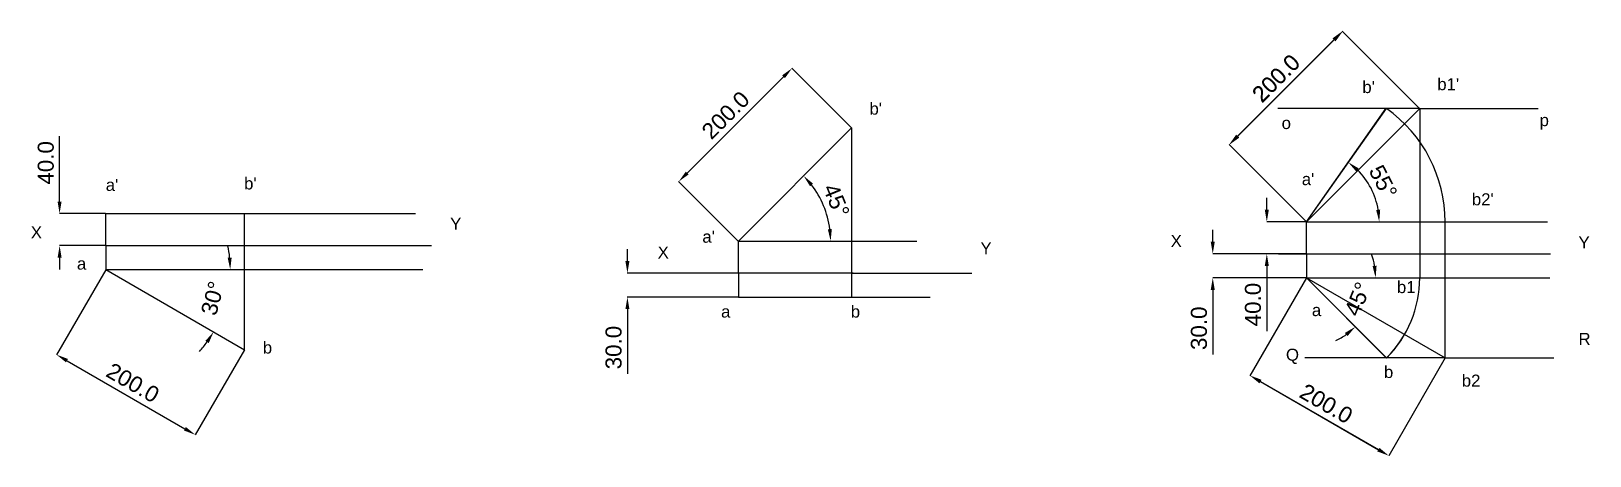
# Model space of a CAD drawing. Header units: millimetres. Extents: x -1077 to 869, y -67 to 464.
import ezdxf

# ---------------------------------------------------------------- set-up
doc = ezdxf.new("R2010")
doc.units = ezdxf.units.MM
doc.header["$MEASUREMENT"] = 0
doc.styles.get("Standard").update_dxf_attribs({"font": 'arial.ttf'})
doc.dimstyles.get("Standard").update_dxf_attribs({"dimtxt": 20, "dimasz": 15, "dimexe": 0.18, "dimexo": 0.0625, "dimgap": 7, "dimtad": 1, "dimdec": 1, "dimzin": 0, "dimdsep": 46, "dimtxsty": 'Standard', "dimcen": 0.09, "dimadec": 0, "dimazin": 0, "dimtfac": 1, "dimtdec": 1, "dimtofl": 0, "dimtmove": 0, "dimatfit": 3, "dimfxl": 1, "dimtolj": 1, "dimtzin": 0, "dimarcsym": 0})

# ---------------------------------------------------------------- blocks, each defined once
blk = doc.blocks.new('*D7')
at = {"color": 0, "lineweight": -2, "transparency": 16777216}
for p, q in [((-1041.7, 251), (-1041.7, 332.7)), ((-984.2, 236), (-1041.9, 236)), ((-984.2, 196), (-1041.9, 196)), ((-1041.7, 181), (-1041.7, 166))]:
    blk.add_line(p, q, dxfattribs=at)
at = {"color": 0, "transparency": 16777216}
for points in [[(-1044.2, 251), (-1039.2, 251), (-1041.7, 236)], [(-1044.2, 181), (-1039.2, 181), (-1041.7, 196)]]:
    blk.add_solid(points, dxfattribs=at)
at = {"layer": 'Defpoints', "color": 0, "transparency": 16777216}
for p in [(-1041.7, 236), (-984.1, 236), (-984.1, 196)]:
    blk.add_point(p, dxfattribs=at)
at = {"color": 0, "transparency": 16777216, "insert": (-1058.9, 299.3), "char_height": 20, "attachment_point": 5, "rotation": 90}
blk.add_mtext('\\A1;40.0', dxfattribs=at)
blk = doc.blocks.new('*D8')
at = {"color": 0, "lineweight": -2, "transparency": 16777216}
for start, end in [(5.5284, 11.0568), (318.9432, 324.4716)]:
    blk.add_arc((-984.1, 166), 155.5, start, end, dxfattribs=at)
at = {"color": 0, "transparency": 16777216}
for points in [[(-826.8, 181.1), (-831.8, 180.8), (-828.6, 166)], [(-859.6, 77), (-855.4, 74.3), (-849.4, 88.2)]]:
    blk.add_solid(points, dxfattribs=at)
at = {"layer": 'Defpoints', "color": 0, "transparency": 16777216}
for p in [(-984.1, 166), (-984.1, 166), (-588.2, 166), (-837.9, 112.8), (-810.9, 66)]:
    blk.add_point(p, dxfattribs=at)
at = {"color": 0, "transparency": 16777216, "insert": (-850.5, 130.2), "char_height": 20, "attachment_point": 5, "rotation": 75}
blk.add_mtext('\\A1;30°', dxfattribs=at)
blk = doc.blocks.new('*D15')
at = {"color": 0, "lineweight": -2, "transparency": 16777216}
for p, q in [((-984.1, 165.9), (-1045.5, 59.6)), ((-810.9, 65.9), (-872.3, -40.4)), ((-1032.4, 52.2), (-885.2, -32.8))]:
    blk.add_line(p, q, dxfattribs=at)
at = {"color": 0, "transparency": 16777216}
for points in [[(-1031.2, 54.4), (-1033.7, 50.1), (-1045.4, 59.7)], [(-884, -30.6), (-886.5, -34.9), (-872.2, -40.3)]]:
    blk.add_solid(points, dxfattribs=at)
at = {"layer": 'Defpoints', "color": 0, "transparency": 16777216}
for p in [(-984.1, 166), (-810.9, 66), (-872.2, -40.3)]:
    blk.add_point(p, dxfattribs=at)
at = {"color": 0, "transparency": 16777216, "insert": (-950.2, 24.6), "char_height": 20, "attachment_point": 5, "rotation": 330}
blk.add_mtext('\\A1;200.0', dxfattribs=at)
blk = doc.blocks.new('*D29')
at = {"color": 0, "lineweight": -2, "transparency": 16777216}
blk.add_arc((515.5, 225.7), 90.8, 9.474, 45.5388, dxfattribs=at)
at = {"color": 0, "transparency": 16777216}
for points in [[(577.5, 288.6), (580.7, 292.4), (567.5, 300.1)], [(607.5, 240.8), (602.5, 240.4), (606.3, 225.7)]]:
    blk.add_solid(points, dxfattribs=at)
at = {"layer": 'Defpoints', "color": 0, "transparency": 16777216}
for p in [(614.8, 367.6), (601.7, 254.3), (515.5, 225.7), (515.5, 225.7), (816.5, 225.7)]:
    blk.add_point(p, dxfattribs=at)
at = {"color": 0, "transparency": 16777216, "insert": (611.2, 275.6), "char_height": 20, "attachment_point": 5, "rotation": 297.5064}
blk.add_mtext('\\A1;55°', dxfattribs=at)
blk = doc.blocks.new('*D30')
at = {"color": 0, "lineweight": -2, "transparency": 16777216}
for start, end in [(9.9609, 19.9217), (295.0783, 305.0391)]:
    blk.add_arc((515.5, 155.7), 86.4, start, end, dxfattribs=at)
at = {"color": 0, "transparency": 16777216}
for points in [[(603, 170.8), (598, 170.4), (601.8, 155.7)], [(563.4, 86.9), (566.7, 83), (576.5, 94.6)]]:
    blk.add_solid(points, dxfattribs=at)
at = {"layer": 'Defpoints', "color": 0, "transparency": 16777216}
for p in [(515.5, 155.7), (515.5, 155.7), (819.5, 155.7), (590.3, 112.5), (615.5, 55.7)]:
    blk.add_point(p, dxfattribs=at)
at = {"color": 0, "transparency": 16777216, "insert": (579.4, 129.2), "char_height": 20, "attachment_point": 5, "rotation": 67.5}
blk.add_mtext('\\A1;45°', dxfattribs=at)
blk = doc.blocks.new('*D31')
at = {"color": 0, "lineweight": -2, "transparency": 16777216}
for p, q in [((465.9, 240.7), (465.9, 255.7)), ((515.4, 225.7), (465.8, 225.7)), ((515.4, 185.7), (465.8, 185.7)), ((465.9, 170.7), (465.9, 89))]:
    blk.add_line(p, q, dxfattribs=at)
at = {"color": 0, "transparency": 16777216}
for points in [[(463.4, 240.7), (468.4, 240.7), (465.9, 225.7)], [(463.4, 170.7), (468.4, 170.7), (465.9, 185.7)]]:
    blk.add_solid(points, dxfattribs=at)
at = {"layer": 'Defpoints', "color": 0, "transparency": 16777216}
for p in [(515.5, 225.7), (465.9, 185.7), (515.5, 185.7)]:
    blk.add_point(p, dxfattribs=at)
at = {"color": 0, "transparency": 16777216, "insert": (448.7, 122.3), "char_height": 20, "attachment_point": 5, "rotation": 90}
blk.add_mtext('\\A1;40.0', dxfattribs=at)
blk = doc.blocks.new('*D26')
at = {"color": 0, "lineweight": -2, "transparency": 16777216}
for p, q in [((465.9, 240.7), (465.9, 255.7)), ((515.4, 225.7), (465.8, 225.7)), ((515.4, 185.7), (465.8, 185.7)), ((465.9, 170.7), (465.9, 89))]:
    blk.add_line(p, q, dxfattribs=at)
at = {"color": 0, "transparency": 16777216}
for points in [[(463.4, 240.7), (468.4, 240.7), (465.9, 225.7)], [(463.4, 170.7), (468.4, 170.7), (465.9, 185.7)]]:
    blk.add_solid(points, dxfattribs=at)
at = {"layer": 'Defpoints', "color": 0, "transparency": 16777216}
for p in [(515.5, 225.7), (465.9, 185.7), (515.5, 185.7)]:
    blk.add_point(p, dxfattribs=at)
at = {"color": 0, "transparency": 16777216, "insert": (448.7, 122.3), "char_height": 20, "attachment_point": 5, "rotation": 90}
blk.add_mtext('\\A1;40.0', dxfattribs=at)
blk = doc.blocks.new('*D32')
at = {"color": 0, "lineweight": -2, "transparency": 16777216}
for p, q in [((398.4, 200.7), (398.4, 215.7)), ((515.4, 185.7), (398.3, 185.7)), ((515.4, 155.7), (398.3, 155.7)), ((398.4, 140.7), (398.4, 59.8))]:
    blk.add_line(p, q, dxfattribs=at)
at = {"color": 0, "transparency": 16777216}
for points in [[(395.9, 200.7), (400.9, 200.7), (398.4, 185.7)], [(395.9, 140.7), (400.9, 140.7), (398.4, 155.7)]]:
    blk.add_solid(points, dxfattribs=at)
at = {"layer": 'Defpoints', "color": 0, "transparency": 16777216}
for p in [(515.5, 185.7), (398.4, 155.7), (515.5, 155.7)]:
    blk.add_point(p, dxfattribs=at)
at = {"color": 0, "transparency": 16777216, "insert": (381.2, 92.7), "char_height": 20, "attachment_point": 5, "rotation": 90}
blk.add_mtext('\\A1;30.0', dxfattribs=at)
blk = doc.blocks.new('*D33')
at = {"color": 0, "lineweight": -2, "transparency": 16777216}
for p, q in [((429.8, 332.6), (550, 452.8)), ((656.8, 367.1), (560.5, 463.5)), ((515.4, 225.7), (419, 322.1))]:
    blk.add_line(p, q, dxfattribs=at)
at = {"color": 0, "transparency": 16777216}
for points in [[(548.2, 454.6), (551.7, 451), (560.6, 463.4)], [(428, 334.3), (431.5, 330.8), (419.2, 322)]]:
    blk.add_solid(points, dxfattribs=at)
at = {"layer": 'Defpoints', "color": 0, "transparency": 16777216}
for p in [(560.6, 463.4), (656.9, 367.1), (515.5, 225.7)]:
    blk.add_point(p, dxfattribs=at)
at = {"color": 0, "transparency": 16777216, "insert": (477.7, 404.9), "char_height": 20, "attachment_point": 5, "rotation": 45}
blk.add_mtext('\\A1;200.0', dxfattribs=at)
blk = doc.blocks.new('*D34')
at = {"color": 0, "lineweight": -2, "transparency": 16777216}
for p, q in [((515.4, 155.6), (445, 33.6)), ((688.6, 55.6), (618.2, -66.4)), ((458, 26.2), (605.3, -58.8))]:
    blk.add_line(p, q, dxfattribs=at)
at = {"color": 0, "transparency": 16777216}
for points in [[(459.3, 28.4), (456.8, 24.1), (445, 33.7)], [(606.5, -56.6), (604, -60.9), (618.2, -66.3)]]:
    blk.add_solid(points, dxfattribs=at)
at = {"layer": 'Defpoints', "color": 0, "transparency": 16777216}
for p in [(515.5, 155.7), (688.7, 55.7), (618.2, -66.3)]:
    blk.add_point(p, dxfattribs=at)
at = {"color": 0, "transparency": 16777216, "insert": (540.2, -1.4), "char_height": 20, "attachment_point": 5, "rotation": 330}
blk.add_mtext('\\A1;200.0', dxfattribs=at)
blk = doc.blocks.new('*D39')
at = {"color": 0, "lineweight": -2, "transparency": 16777216}
blk.add_arc((-194, 201.6), 115.2, 7.4647, 37.5353, dxfattribs=at)
at = {"color": 0, "transparency": 16777216}
for points in [[(-104.5, 270.1), (-100.8, 273.4), (-112.5, 283)], [(-77.3, 216.7), (-82.3, 216.4), (-78.8, 201.6)]]:
    blk.add_solid(points, dxfattribs=at)
at = {"layer": 'Defpoints', "color": 0, "transparency": 16777216}
for p in [(-52.6, 343), (-82.7, 231.4), (-194, 201.6), (-194, 201.6), (28.7, 201.6)]:
    blk.add_point(p, dxfattribs=at)
at = {"color": 0, "transparency": 16777216, "insert": (-71.7, 252.2), "char_height": 20, "attachment_point": 5, "rotation": 292.5}
blk.add_mtext('\\A1;45°', dxfattribs=at)
blk = doc.blocks.new('*D38')
at = {"color": 0, "lineweight": -2, "transparency": 16777216}
for p, q in [((-52.6, 343), (-127.2, 417.6)), ((-257.9, 286.6), (-137.7, 406.8)), ((-194.1, 201.6), (-268.6, 276.1))]:
    blk.add_line(p, q, dxfattribs=at)
at = {"color": 0, "transparency": 16777216}
for points in [[(-139.4, 408.6), (-135.9, 405.1), (-127, 417.4)], [(-259.6, 288.4), (-256.1, 284.9), (-268.5, 276)]]:
    blk.add_solid(points, dxfattribs=at)
at = {"layer": 'Defpoints', "color": 0, "transparency": 16777216}
for p in [(-127, 417.4), (-52.6, 343), (-194, 201.6)]:
    blk.add_point(p, dxfattribs=at)
at = {"color": 0, "transparency": 16777216, "insert": (-209.9, 358.9), "char_height": 20, "attachment_point": 5, "rotation": 45}
blk.add_mtext('\\A1;200.0', dxfattribs=at)
blk = doc.blocks.new('*D40')
at = {"color": 0, "lineweight": -2, "transparency": 16777216}
for p, q in [((515.4, 155.6), (444.9, 33.4)), ((688.6, 55.6), (618.1, -66.6)), ((457.9, 26.1), (605.2, -58.9))]:
    blk.add_line(p, q, dxfattribs=at)
at = {"color": 0, "transparency": 16777216}
for points in [[(459.2, 28.2), (456.7, 23.9), (445, 33.6)], [(606.4, -56.8), (603.9, -61.1), (618.2, -66.4)]]:
    blk.add_solid(points, dxfattribs=at)
at = {"layer": 'Defpoints', "color": 0, "transparency": 16777216}
for p in [(515.5, 155.7), (688.7, 55.7), (618.2, -66.4)]:
    blk.add_point(p, dxfattribs=at)
at = {"color": 0, "transparency": 16777216, "insert": (540.2, -1.5), "char_height": 20, "attachment_point": 5, "rotation": 330}
blk.add_mtext('\\A1;200.0', dxfattribs=at)
blk = doc.blocks.new('*D41')
at = {"color": 0, "lineweight": -2, "transparency": 16777216}
for p, q in [((429.5, 332.8), (549.7, 453.1)), ((656.8, 367.1), (560.2, 463.8)), ((515.4, 225.7), (418.8, 322.4))]:
    blk.add_line(p, q, dxfattribs=at)
at = {"color": 0, "transparency": 16777216}
for points in [[(547.9, 454.8), (551.5, 451.3), (560.3, 463.7)], [(427.7, 334.6), (431.3, 331.1), (418.9, 322.2)]]:
    blk.add_solid(points, dxfattribs=at)
at = {"layer": 'Defpoints', "color": 0, "transparency": 16777216}
for p in [(560.3, 463.7), (656.9, 367.1), (515.5, 225.7)]:
    blk.add_point(p, dxfattribs=at)
at = {"color": 0, "transparency": 16777216, "insert": (477.4, 405.1), "char_height": 20, "attachment_point": 5, "rotation": 45}
blk.add_mtext('\\A1;200.0', dxfattribs=at)
blk = doc.blocks.new('*D42')
at = {"color": 0, "lineweight": -2, "transparency": 16777216}
for p, q in [((-332.6, 176.6), (-332.6, 191.6)), ((-194.1, 161.6), (-332.8, 161.6)), ((-194.1, 131.6), (-332.8, 131.6)), ((-332.6, 116.6), (-332.6, 35.7))]:
    blk.add_line(p, q, dxfattribs=at)
at = {"color": 0, "transparency": 16777216}
for points in [[(-335.1, 176.6), (-330.1, 176.6), (-332.6, 161.6)], [(-335.1, 116.6), (-330.1, 116.6), (-332.6, 131.6)]]:
    blk.add_solid(points, dxfattribs=at)
at = {"layer": 'Defpoints', "color": 0, "transparency": 16777216}
for p in [(-194, 161.6), (-332.6, 131.6), (-194, 131.6)]:
    blk.add_point(p, dxfattribs=at)
at = {"color": 0, "transparency": 16777216, "insert": (-349.8, 68.6), "char_height": 20, "attachment_point": 5, "rotation": 90}
blk.add_mtext('\\A1;30.0', dxfattribs=at)

msp = doc.modelspace()

# ---------------------------------------------------------------- linework, layer by layer
for p, q in [((656.87, 367.1), (479.81, 367.1)), ((515.45, 225.68), (614.77, 367.59)), ((656.87, 367.1), (656.87, 155.68)), ((656.87, 367.1), (804.76, 367.1)), ((-194.01, 201.56), (-52.59, 342.98)), ((-52.59, 342.98), (-52.59, 131.56)), ((-984.09, 195.98), (-984.09, 235.98)), ((-984.09, 235.98), (-597.17, 235.98)), ((-810.88, 65.98), (-810.88, 235.98)), ((515.45, 185.68), (515.45, 225.68)), ((515.45, 225.68), (816.47, 225.68)), ((688.66, 55.68), (688.66, 225.68)), ((-984.09, 195.98), (-577.37, 195.98)), ((-984.09, 195.98), (-984.09, 165.98)), ((-194.01, 161.56), (-194.01, 201.56)), ((-194.01, 201.56), (28.72, 201.56)), ((480.51, 185.68), (820.15, 185.68)), ((515.45, 185.68), (515.45, 155.68)), ((-984.09, 165.98), (-588.17, 165.98)), ((-984.09, 165.98), (-810.88, 65.98)), ((-588.17, 165.98), (-588.17, 165.98)), ((-232.35, 161.56), (-275.03, 161.56)), ((-50.48, 161.56), (-232.35, 161.56)), ((-194.01, 161.56), (-194.01, 131.56)), ((-52.59, 161.56), (97.5, 161.56)), ((-50.48, 161.56), (-50.48, 161.56)), ((515.45, 155.68), (819.53, 155.68)), ((515.45, 155.68), (615.45, 55.68)), ((-194.01, 131.56), (45.38, 131.56)), ((688.66, 55.68), (513.26, 55.68)), ((688.66, 55.68), (824.55, 55.68))]:
    msp.add_line(p, q)
at = {"color": 5}
for p, q in [((515.45, 225.68), (614.77, 367.59)), ((515.45, 225.68), (615.45, 367.1)), ((515.45, 155.68), (615.35, 55.58))]:
    msp.add_line(p, q, dxfattribs=at)
at = {"color": 1}
for p, q in [((515.45, 225.68), (656.87, 367.1)), ((-194.01, 201.56), (-52.59, 342.98)), ((-984.09, 235.98), (-810.88, 235.98)), ((515.45, 225.68), (515.45, 225.68)), ((515.45, 225.68), (688.66, 225.68)), ((-984.09, 165.98), (-810.88, 65.98)), ((515.45, 155.68), (688.66, 55.68)), ((515.45, 155.68), (656.87, 155.68)), ((-194.01, 131.56), (-52.59, 131.56))]:
    msp.add_line(p, q, dxfattribs=at)
at = {"color": 5}
for centre, radius, start, end in [((515.45, 225.68), 173.21, 0, 54.73561), ((515.45, 155.68), 141.42, 315, 0)]:
    msp.add_arc(centre, radius, start, end, dxfattribs=at)
msp.add_arc((515.45, 155.68), 141.42, 314.94073, 0)

# ---------------------------------------------------------------- texts
for s, p in [("b'", (585.2, 386.5)), ('b1', (678.78, 390.09)), ("b1'", (678.78, 390.09)), ("b'", (-30.28, 359.54)), ('o', (484.42, 341.56)), ('p', (806.56, 345.16)), ("a'", (-984.09, 264.28)), ("b'", (-811.32, 266.08)), ("a'", (509.61, 271.47)), ("b2'", (721.97, 246.3)), ('X', (-1077.67, 204.97)), ('Y', (-553.98, 215.75)), ("a'", (-239.04, 199.57)), ('X', (-294.83, 179.8)), ('Y', (108.29, 185.2)), ('X', (345.85, 194.18)), ('Y', (855.15, 192.39)), ('a', (-1020.08, 165.98)), ('b1', (628.39, 136.67)), ('a', (-215.64, 106.11)), ('b', (-53.67, 106.11)), ('a', (522.21, 107.91)), ('R', (855.15, 71.96)), ('b', (-787.93, 61.18)), ('Q', (489.82, 52.19)), ('b', (612.19, 30.63)), ('b2', (709.37, 19.84))]:
    msp.add_text(s, height=15).set_placement(p)

# ---------------------------------------------------------------- dimensions: what is measured, and where the dimension line sits
for p1, p2, distance, picture, middle in [((515.45, 225.68), (656.87, 367.1), 136.55, '*D41', (477.43, 405.12)), ((-194.01, 201.56), (-52.59, 342.98), 105.3, '*D38', (-209.93, 358.9)), ((-984.09, 165.98), (-810.88, 65.98), -122.7, '*D15', (-950.23, 24.63)), ((515.45, 155.68), (688.66, 55.68), -141, '*D40', (540.16, -1.52))]:
    dim = msp.add_aligned_dim(p1=p1, p2=p2, distance=distance, dimstyle='Standard')
    dim.commit()
    dim.dimension.update_dxf_attribs({"geometry": picture, "text_midpoint": middle})
at = {"color": 1}
for p1, p2, distance, picture, middle in [((515.45, 225.68), (656.87, 367.1), 136.17, '*D33', (477.7, 404.85)), ((515.45, 155.68), (688.66, 55.68), -140.82, '*D34', (540.25, -1.37))]:
    dim = msp.add_aligned_dim(p1=p1, p2=p2, distance=distance, dimstyle='Standard', dxfattribs=at)
    dim.commit()
    dim.dimension.update_dxf_attribs({"geometry": picture, "text_midpoint": middle})
for base, line1, line2, picture, middle in [((601.66, 254.26), ((515.45, 225.68), (816.47, 225.68)), ((515.45, 225.68), (614.77, 367.59)), '*D29', (611.23, 275.56)), ((590.27, 112.49), ((515.45, 155.68), (819.53, 155.68)), ((515.45, 155.68), (615.45, 55.68)), '*D30', (579.4, 129.19))]:
    dim = msp.add_angular_dim_2l(base=base, line1=line1, line2=line2, dimstyle='Standard')
    dim.commit()
    dim.dimension.update_dxf_attribs({"geometry": picture, "text_midpoint": middle})
dim = msp.add_linear_dim(base=(-1041.68, 235.98), p1=(-984.09, 195.98), p2=(-984.09, 235.98), angle=90, dimstyle='Standard', dxfattribs=at)
dim.commit()
dim.dimension.update_dxf_attribs({"geometry": '*D7', "text_midpoint": (-1058.89, 299.32)})
for base, line1, line2, picture, middle in [((-82.72, 231.38), ((-194.01, 201.56), (28.72, 201.56)), ((-194.01, 201.56), (-52.59, 342.98)), '*D39', (-71.7, 252.22)), ((-837.95, 112.79), ((-984.09, 165.98), (-810.88, 65.98)), ((-984.09, 165.98), (-588.17, 165.98)), '*D8', (-850.5, 130.18))]:
    dim = msp.add_angular_dim_2l(base=base, line1=line1, line2=line2, dimstyle='Standard', dxfattribs=at)
    dim.commit()
    dim.dimension.update_dxf_attribs({"geometry": picture, "text_midpoint": middle})
at = {"color": 5}
dim = msp.add_linear_dim(base=(465.95, 185.68), p1=(515.45, 225.68), p2=(515.45, 185.68), angle=90, dimstyle='Standard', dxfattribs=at)
dim.commit()
dim.dimension.update_dxf_attribs({"geometry": '*D31', "text_midpoint": (448.73, 122.34)})
for base, p1, p2, picture, middle in [((465.95, 185.68), (515.45, 225.68), (515.45, 185.68), '*D26', (448.73, 122.34)), ((-332.62, 131.56), (-194.01, 161.56), (-194.01, 131.56), '*D42', (-349.84, 68.62))]:
    dim = msp.add_linear_dim(base=base, p1=p1, p2=p2, angle=90, dimstyle='Standard')
    dim.commit()
    dim.dimension.update_dxf_attribs({"geometry": picture, "text_midpoint": middle})
dim = msp.add_linear_dim(base=(398.44, 155.68), p1=(515.45, 185.68), p2=(515.45, 155.68), angle=90, dimstyle='Standard')
dim.commit()
dim.dimension.update_dxf_attribs({"geometry": '*D32', "text_midpoint": (398.44, 92.75), "dimtype": 160})

doc.saveas('drawing.dxf')
